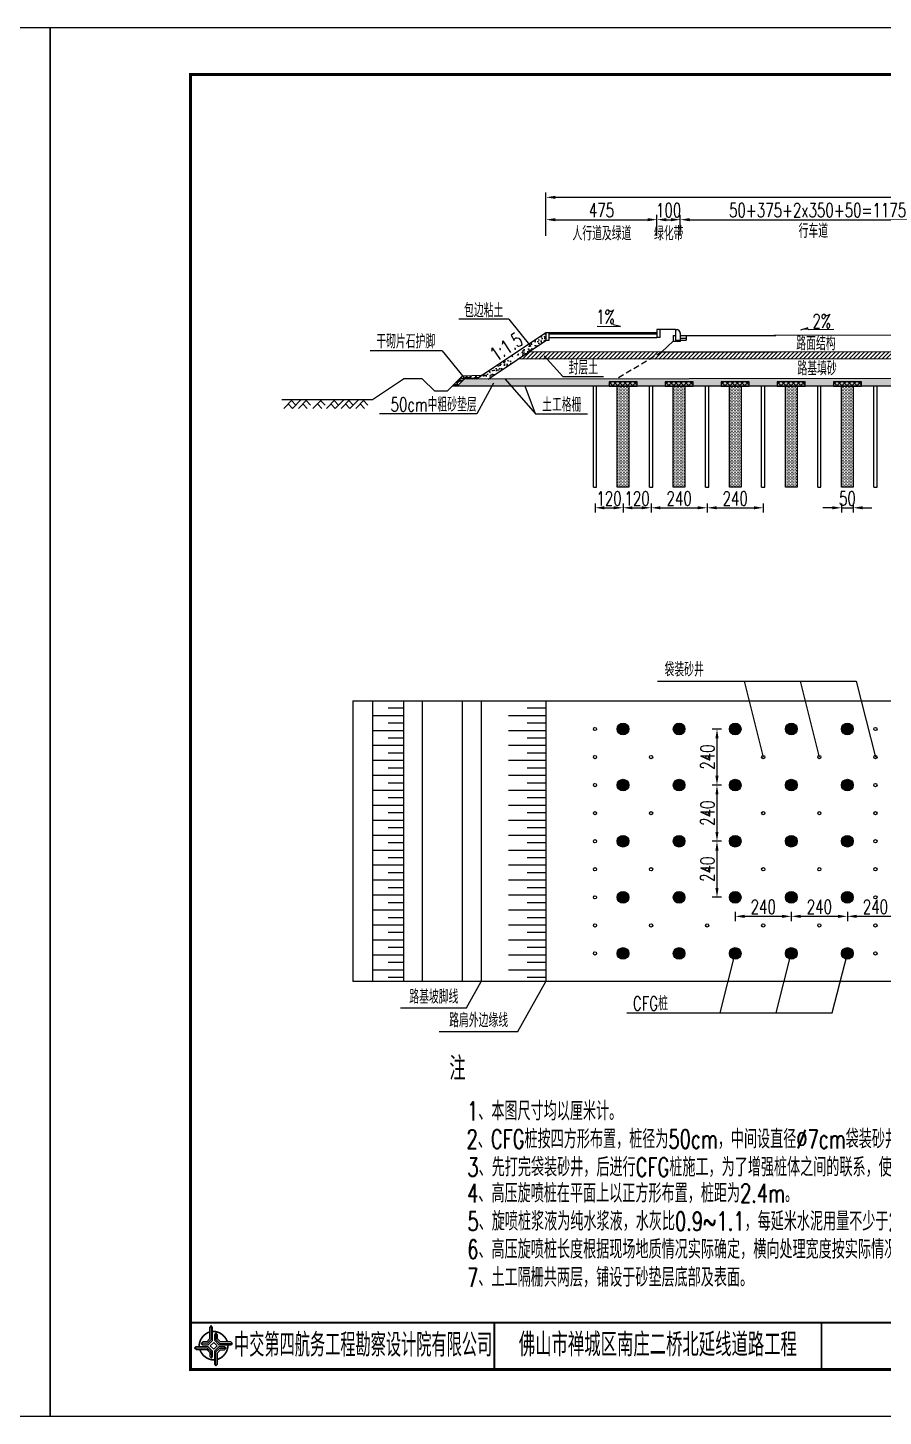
# Model space of a CAD drawing. Extents: x 216 to 3576, y 696 to 993.
# Drawn here: x 1471.2 to 1654.2, y 695.5 to 992.5 of the extents above; entities that cross this region are included whole.
import ezdxf
from ezdxf.enums import TextEntityAlignment as Align

# ---------------------------------------------------------------- set-up
doc = ezdxf.new("R2010")
doc.units = 0
doc.header["$LTSCALE"] = 5
doc.header["$PDMODE"] = 32
doc.header["$PDSIZE"] = 0.3
doc.linetypes.add('DASHED', pattern=[19.05, 12.7, -6.35])
doc.linetypes.add('RICAD_LTYPE1', pattern=[0])
doc.layers.get('0').update_dxf_attribs({"linetype": 'CONTINUOUS'})
doc.layers.get('DEFPOINTS').update_dxf_attribs({"linetype": 'RICAD_LTYPE1'})
for name, color, linetype in [('YOLLOW', 2, 'CONTINUOUS'), ('图框', 7, 'CONTINUOUS'), ('尺寸标注', 4, 'CONTINUOUS'), ('文字', 7, 'CONTINUOUS'), ('次轮廓', 7, 'CONTINUOUS'), ('示坡线', 100, 'CONTINUOUS'), ('结构', 7, 'CONTINUOUS'), ('绿化', 3, 'CONTINUOUS'), ('道路结构', 7, 'CONTINUOUS')]:
    doc.layers.add(name, color=color, linetype=linetype)
doc.layers.add('标注', color=4, linetype='CONTINUOUS', lineweight=15)
doc.styles.get("Standard").update_dxf_attribs({"font": 'simplex1.shx', "width": 0.7, "bigfont": 'hztxt.shx'})
doc.dimstyles.new('比例1：200', dxfattribs={"dimtxt": 3, "dimasz": 2, "dimexe": 1, "dimexo": 1, "dimgap": 0.5, "dimtad": 1, "dimlfac": 20, "dimzin": 13, "dimdsep": 46, "dimtxsty": 'Standard', "dimcen": -0.09, "dimclrd": 256, "dimclre": 256, "dimclrt": 7, "dimaunit": 1, "dimadec": 0, "dimazin": 0, "dimtfac": 0.0005, "dimtix": 1, "dimtmove": 2, "dimatfit": 3, "dimfxl": 0, "dimtolj": 1, "dimtzin": 13, "dimarcsym": 0})
pattern_1 = [(0, (399.52273, 291.2505), (0.15625, 0.3125), [0, -0.3125])]

# ---------------------------------------------------------------- blocks, each defined once
blk = doc.blocks.new('*D89')
at = {"layer": 'DEFPOINTS', "color": 0}
for p in [(1605.79, 951.48), (1582.04, 947.03), (1605.79, 947.03)]:
    blk.add_point(p, dxfattribs=at)
at = {"layer": '标注', "lineweight": -2}
for p, q in [((1582.04, 948.03), (1582.04, 952.48)), ((1584.04, 951.48), (1603.79, 951.48)), ((1605.79, 948.03), (1605.79, 952.48))]:
    blk.add_line(p, q, dxfattribs=at)
at = {"layer": '标注'}
for points in [[(1584.04, 951.81), (1584.04, 951.14), (1582.04, 951.48)], [(1603.79, 951.81), (1603.79, 951.14), (1605.79, 951.48)]]:
    blk.add_solid(points, dxfattribs=at)
at = {"layer": '标注', "color": 7, "insert": (1593.91, 953.48), "char_height": 3, "attachment_point": 5}
blk.add_mtext('\\A1;475', dxfattribs=at)
blk = doc.blocks.new('*D90')
at = {"layer": 'DEFPOINTS', "color": 0}
for p in [(1610.79, 951.48), (1605.79, 947.03), (1610.79, 947.03)]:
    blk.add_point(p, dxfattribs=at)
at = {"layer": '标注', "lineweight": -2}
for p, q in [((1605.79, 948.03), (1605.79, 952.48)), ((1607.79, 951.48), (1608.79, 951.48)), ((1610.79, 948.03), (1610.79, 952.48))]:
    blk.add_line(p, q, dxfattribs=at)
at = {"layer": '标注'}
for points in [[(1607.79, 951.81), (1607.79, 951.14), (1605.79, 951.48)], [(1608.79, 951.81), (1608.79, 951.14), (1610.79, 951.48)]]:
    blk.add_solid(points, dxfattribs=at)
at = {"layer": '标注', "color": 7, "insert": (1608.29, 953.48), "char_height": 3, "attachment_point": 5}
blk.add_mtext('\\A1;100', dxfattribs=at)
blk = doc.blocks.new('*D91')
at = {"layer": 'DEFPOINTS', "color": 0}
for p in [(1669.54, 951.48), (1610.79, 947.03), (1669.54, 947.03)]:
    blk.add_point(p, dxfattribs=at)
at = {"layer": '标注', "lineweight": -2}
for p, q in [((1610.79, 948.03), (1610.79, 952.48)), ((1612.79, 951.48), (1667.54, 951.48)), ((1669.54, 948.03), (1669.54, 952.48))]:
    blk.add_line(p, q, dxfattribs=at)
at = {"layer": '标注'}
for points in [[(1612.79, 951.81), (1612.79, 951.14), (1610.79, 951.48)], [(1667.54, 951.81), (1667.54, 951.14), (1669.54, 951.48)]]:
    blk.add_solid(points, dxfattribs=at)
at = {"layer": '标注', "color": 7, "insert": (1640.16, 953.48), "char_height": 3, "attachment_point": 5}
blk.add_mtext('\\A1;50+375+2x350+50=1175', dxfattribs=at)
blk = doc.blocks.new('*D94')
at = {"layer": 'DEFPOINTS', "color": 0}
for p in [(1807.04, 956.26), (1582.04, 947.03), (1807.04, 947.03)]:
    blk.add_point(p, dxfattribs=at)
at = {"layer": '标注', "lineweight": -2}
for p, q in [((1582.04, 950.26), (1582.04, 957.26)), ((1807.04, 950.26), (1807.04, 957.26)), ((1584.04, 956.26), (1805.04, 956.26))]:
    blk.add_line(p, q, dxfattribs=at)
at = {"layer": '标注'}
for points in [[(1584.04, 956.59), (1584.04, 955.92), (1582.04, 956.26)], [(1805.04, 956.59), (1805.04, 955.92), (1807.04, 956.26)]]:
    blk.add_solid(points, dxfattribs=at)
at = {"layer": '标注', "color": 7, "insert": (1694.54, 958.26), "char_height": 3, "attachment_point": 5}
blk.add_mtext('\\A1;道路总宽45m', dxfattribs=at)
blk = doc.blocks.new('*D97')
at = {"layer": 'DEFPOINTS', "color": 0}
for p in [(1604.54, 891.76), (1616.54, 891.76), (1616.54, 889.85)]:
    blk.add_point(p, dxfattribs=at)
at = {"layer": '尺寸标注', "lineweight": -2}
for p, q in [((1604.54, 890.76), (1604.54, 888.85)), ((1606.54, 889.85), (1614.54, 889.85)), ((1616.54, 890.76), (1616.54, 888.85))]:
    blk.add_line(p, q, dxfattribs=at)
at = {"layer": '尺寸标注'}
for points in [[(1606.54, 890.18), (1606.54, 889.52), (1604.54, 889.85)], [(1614.54, 890.18), (1614.54, 889.52), (1616.54, 889.85)]]:
    blk.add_solid(points, dxfattribs=at)
at = {"layer": '尺寸标注', "color": 7, "insert": (1610.54, 891.85), "char_height": 3, "attachment_point": 5}
blk.add_mtext('\\A1;240', dxfattribs=at)
blk = doc.blocks.new('*D98')
at = {"layer": 'DEFPOINTS', "color": 0}
for p in [(1592.54, 891.76), (1598.54, 891.76), (1598.54, 889.85)]:
    blk.add_point(p, dxfattribs=at)
at = {"layer": '尺寸标注', "lineweight": -2}
for p, q in [((1592.54, 890.76), (1592.54, 888.85)), ((1594.54, 889.85), (1596.54, 889.85)), ((1598.54, 890.76), (1598.54, 888.85))]:
    blk.add_line(p, q, dxfattribs=at)
at = {"layer": '尺寸标注'}
for points in [[(1594.54, 890.18), (1594.54, 889.52), (1592.54, 889.85)], [(1596.54, 890.18), (1596.54, 889.52), (1598.54, 889.85)]]:
    blk.add_solid(points, dxfattribs=at)
at = {"layer": '尺寸标注', "color": 7, "insert": (1595.54, 891.85), "char_height": 3, "attachment_point": 5}
blk.add_mtext('\\A1;120', dxfattribs=at)
blk = doc.blocks.new('*D100')
at = {"layer": 'DEFPOINTS', "color": 0}
for p in [(1622.54, 804.45), (1634.54, 804.45), (1634.54, 802.46)]:
    blk.add_point(p, dxfattribs=at)
at = {"layer": '尺寸标注', "lineweight": -2}
for p, q in [((1622.54, 803.45), (1622.54, 801.46)), ((1624.54, 802.46), (1632.54, 802.46)), ((1634.54, 803.45), (1634.54, 801.46))]:
    blk.add_line(p, q, dxfattribs=at)
at = {"layer": '尺寸标注'}
for points in [[(1624.54, 802.79), (1624.54, 802.12), (1622.54, 802.46)], [(1632.54, 802.79), (1632.54, 802.12), (1634.54, 802.46)]]:
    blk.add_solid(points, dxfattribs=at)
at = {"layer": '尺寸标注', "color": 7, "insert": (1628.54, 804.46), "char_height": 3, "attachment_point": 5}
blk.add_mtext('\\A1;240', dxfattribs=at)
blk = doc.blocks.new('*D101')
at = {"layer": 'DEFPOINTS', "color": 0}
for p in [(1634.54, 804.45), (1646.54, 804.45), (1646.54, 802.46)]:
    blk.add_point(p, dxfattribs=at)
at = {"layer": '尺寸标注', "lineweight": -2}
for p, q in [((1634.54, 803.45), (1634.54, 801.46)), ((1636.54, 802.46), (1644.54, 802.46)), ((1646.54, 803.45), (1646.54, 801.46))]:
    blk.add_line(p, q, dxfattribs=at)
at = {"layer": '尺寸标注'}
for points in [[(1636.54, 802.79), (1636.54, 802.12), (1634.54, 802.46)], [(1644.54, 802.79), (1644.54, 802.12), (1646.54, 802.46)]]:
    blk.add_solid(points, dxfattribs=at)
at = {"layer": '尺寸标注', "color": 7, "insert": (1640.54, 804.46), "char_height": 3, "attachment_point": 5}
blk.add_mtext('\\A1;240', dxfattribs=at)
blk = doc.blocks.new('*D102')
at = {"layer": 'DEFPOINTS', "color": 0}
for p in [(1646.54, 804.45), (1658.54, 804.45), (1658.54, 802.46)]:
    blk.add_point(p, dxfattribs=at)
at = {"layer": '尺寸标注', "lineweight": -2}
for p, q in [((1646.54, 803.45), (1646.54, 801.46)), ((1648.54, 802.46), (1656.54, 802.46)), ((1658.54, 803.45), (1658.54, 801.46))]:
    blk.add_line(p, q, dxfattribs=at)
at = {"layer": '尺寸标注'}
for points in [[(1648.54, 802.79), (1648.54, 802.12), (1646.54, 802.46)], [(1656.54, 802.79), (1656.54, 802.12), (1658.54, 802.46)]]:
    blk.add_solid(points, dxfattribs=at)
at = {"layer": '尺寸标注', "color": 7, "insert": (1652.54, 804.46), "char_height": 3, "attachment_point": 5}
blk.add_mtext('\\A1;240', dxfattribs=at)
blk = doc.blocks.new('*D103')
at = {"layer": 'DEFPOINTS', "color": 0}
for p in [(1620.59, 842.53), (1618.64, 830.53), (1620.59, 830.53)]:
    blk.add_point(p, dxfattribs=at)
at = {"layer": '尺寸标注', "lineweight": -2}
for p, q in [((1619.59, 842.53), (1617.64, 842.53)), ((1618.64, 840.53), (1618.64, 832.53)), ((1619.59, 830.53), (1617.64, 830.53))]:
    blk.add_line(p, q, dxfattribs=at)
at = {"layer": '尺寸标注'}
for points in [[(1618.3, 840.53), (1618.97, 840.53), (1618.64, 842.53)], [(1618.3, 832.53), (1618.97, 832.53), (1618.64, 830.53)]]:
    blk.add_solid(points, dxfattribs=at)
at = {"layer": '尺寸标注', "color": 7, "insert": (1616.64, 836.53), "char_height": 3, "attachment_point": 5, "rotation": 90}
blk.add_mtext('\\A1;240', dxfattribs=at)
blk = doc.blocks.new('*D104')
at = {"layer": 'DEFPOINTS', "color": 0}
for p in [(1620.59, 830.53), (1618.64, 818.53), (1620.59, 818.53)]:
    blk.add_point(p, dxfattribs=at)
at = {"layer": '尺寸标注', "lineweight": -2}
for p, q in [((1619.59, 830.53), (1617.64, 830.53)), ((1618.64, 828.53), (1618.64, 820.53)), ((1619.59, 818.53), (1617.64, 818.53))]:
    blk.add_line(p, q, dxfattribs=at)
at = {"layer": '尺寸标注'}
for points in [[(1618.3, 828.53), (1618.97, 828.53), (1618.64, 830.53)], [(1618.3, 820.53), (1618.97, 820.53), (1618.64, 818.53)]]:
    blk.add_solid(points, dxfattribs=at)
at = {"layer": '尺寸标注', "color": 7, "insert": (1616.64, 824.53), "char_height": 3, "attachment_point": 5, "rotation": 90}
blk.add_mtext('\\A1;240', dxfattribs=at)
blk = doc.blocks.new('*D105')
at = {"layer": 'DEFPOINTS', "color": 0}
for p in [(1620.59, 818.53), (1618.64, 806.53), (1620.59, 806.53)]:
    blk.add_point(p, dxfattribs=at)
at = {"layer": '尺寸标注', "lineweight": -2}
for p, q in [((1619.59, 818.53), (1617.64, 818.53)), ((1618.64, 816.53), (1618.64, 808.53)), ((1619.59, 806.53), (1617.64, 806.53))]:
    blk.add_line(p, q, dxfattribs=at)
at = {"layer": '尺寸标注'}
for points in [[(1618.3, 816.53), (1618.97, 816.53), (1618.64, 818.53)], [(1618.3, 808.53), (1618.97, 808.53), (1618.64, 806.53)]]:
    blk.add_solid(points, dxfattribs=at)
at = {"layer": '尺寸标注', "color": 7, "insert": (1616.64, 812.53), "char_height": 3, "attachment_point": 5, "rotation": 90}
blk.add_mtext('\\A1;240', dxfattribs=at)
blk = doc.blocks.new('tb')
at = {"lineweight": -3}
h = blk.add_hatch(color=256, dxfattribs=at)
h.paths.add_polyline_path([(-1.23, -0.13), (-3.78, -0.14), (-4.14, -0.41), (-1.4, -0.44), (-0.56, -1.24), (-0.54, -2.62), (-0.27, -2.2), (-0.26, -1.06)])
h.paths.add_polyline_path([(0.13, -1.08), (0.14, -3.86), (0.41, -4.26), (0.44, -1.24), (1.25, -0.43), (2.66, -0.43), (2.26, -0.16), (1.07, -0.15)])
h.paths.add_polyline_path([(1.08, 0.3), (3.62, 0.3), (4.02, 0.56), (1.25, 0.57), (0.43, 1.39), (0.43, 2.8), (0.16, 2.41), (0.15, 1.24)])
h.paths.add_polyline_path([(-0.28, 1.21), (-0.28, 3.99), (-0.56, 4.39), (-0.57, 1.41), (-1.38, 0.6), (-2.74, 0.56), (-2.33, 0.3), (-1.2, 0.29)])
for p, q in [((-0.56, 4.39), (-0.57, 1.41)), ((-1.38, 0.6), (-2.74, 0.56)), ((-0.57, 1.41), (-1.38, 0.6)), ((0.43, 2.8), (0.43, 1.39)), ((0.43, 1.39), (1.25, 0.57)), ((1.25, 0.57), (4.02, 0.56)), ((-4.14, -0.41), (-1.4, -0.44)), ((-1.4, -0.44), (-0.56, -1.24)), ((-0.56, -1.24), (-0.54, -2.62)), ((0.41, -4.26), (0.44, -1.24)), ((0.44, -1.24), (1.25, -0.43)), ((1.25, -0.43), (2.66, -0.43))]:
    blk.add_line(p, q, dxfattribs=at)
at = {"lineweight": -3, "const_width": 0.35, "flags": 128}
for points in [[(-0.9, 3.02, 0.324167), (-3.16, -0.14)], [(2.88, 0.92, 0.324403), (-0.24, 3.15)], [(0.75, -2.86, 0.325418), (3.02, 0.26)], [(-2.98, -0.76, 0.322976), (0.14, -2.98)]]:
    blk.add_lwpolyline(points, format="xyb", dxfattribs=at)
at = {"lineweight": -3, "flags": 128}
for points in [[(-0.9, 3.99), (-0.9, 1.58), (-1.53, 0.91), (-2.34, 0.91), (-2.74, 0.56), (-2.33, 0.3), (-1.2, 0.29), (-0.28, 1.21), (-0.28, 3.99), (-0.56, 4.39)], [(-0.04, 0.77), (0.68, 0.04), (-0.04, -0.69), (-0.77, 0.05)], [(3.62, 0.92), (1.43, 0.92), (0.77, 1.54), (0.77, 2.38), (0.43, 2.8), (0.16, 2.41), (0.15, 1.24), (1.08, 0.3), (3.62, 0.3), (4.02, 0.56)], [(-3.73, -0.76), (-1.54, -0.76), (-0.89, -1.39), (-0.89, -2.21), (-0.54, -2.62), (-0.27, -2.2), (-0.26, -1.06), (-1.23, -0.13), (-3.78, -0.14), (-4.14, -0.41)], [(0.75, -3.85), (0.75, -1.43), (1.4, -0.78), (2.26, -0.78), (2.66, -0.43), (2.26, -0.16), (1.07, -0.15), (0.13, -1.08), (0.14, -3.86), (0.41, -4.26)]]:
    blk.add_lwpolyline(points, close=True, dxfattribs=at)
blk = doc.blocks.new('*D111')
at = {"layer": 'DEFPOINTS', "color": 0}
for p in [(1598.54, 891.76), (1604.54, 891.76), (1604.54, 889.85)]:
    blk.add_point(p, dxfattribs=at)
at = {"layer": '尺寸标注', "lineweight": -2}
for p, q in [((1598.54, 890.76), (1598.54, 888.85)), ((1600.54, 889.85), (1602.54, 889.85)), ((1604.54, 890.76), (1604.54, 888.85))]:
    blk.add_line(p, q, dxfattribs=at)
at = {"layer": '尺寸标注'}
for points in [[(1600.54, 890.18), (1600.54, 889.52), (1598.54, 889.85)], [(1602.54, 890.18), (1602.54, 889.52), (1604.54, 889.85)]]:
    blk.add_solid(points, dxfattribs=at)
at = {"layer": '尺寸标注', "color": 7, "insert": (1601.54, 891.85), "char_height": 3, "attachment_point": 5}
blk.add_mtext('\\A1;120', dxfattribs=at)
blk = doc.blocks.new('*D112')
at = {"layer": 'DEFPOINTS', "color": 0}
for p in [(1616.54, 891.76), (1628.54, 891.76), (1628.54, 889.85)]:
    blk.add_point(p, dxfattribs=at)
at = {"layer": '尺寸标注', "lineweight": -2}
for p, q in [((1616.54, 890.76), (1616.54, 888.85)), ((1618.54, 889.85), (1626.54, 889.85)), ((1628.54, 890.76), (1628.54, 888.85))]:
    blk.add_line(p, q, dxfattribs=at)
at = {"layer": '尺寸标注'}
for points in [[(1618.54, 890.18), (1618.54, 889.52), (1616.54, 889.85)], [(1626.54, 890.18), (1626.54, 889.52), (1628.54, 889.85)]]:
    blk.add_solid(points, dxfattribs=at)
at = {"layer": '尺寸标注', "color": 7, "insert": (1622.54, 891.85), "char_height": 3, "attachment_point": 5}
blk.add_mtext('\\A1;240', dxfattribs=at)
blk = doc.blocks.new('*D115')
at = {"layer": 'DEFPOINTS', "color": 0}
for p in [(1645.29, 891.76), (1647.79, 891.76), (1647.79, 889.85)]:
    blk.add_point(p, dxfattribs=at)
at = {"layer": '尺寸标注', "lineweight": -2}
for p, q in [((1643.29, 889.85), (1641.29, 889.85)), ((1645.29, 890.76), (1645.29, 888.85)), ((1645.29, 889.85), (1647.79, 889.85)), ((1647.79, 890.76), (1647.79, 888.85)), ((1649.79, 889.85), (1651.79, 889.85))]:
    blk.add_line(p, q, dxfattribs=at)
at = {"layer": '尺寸标注'}
for points in [[(1643.29, 890.18), (1643.29, 889.52), (1645.29, 889.85)], [(1649.79, 890.18), (1649.79, 889.52), (1647.79, 889.85)]]:
    blk.add_solid(points, dxfattribs=at)
at = {"layer": '尺寸标注', "color": 7, "insert": (1646.54, 891.85), "char_height": 3, "attachment_point": 5}
blk.add_mtext('\\A1;50', dxfattribs=at)
blk = doc.blocks.new('123')
at = {"color": 7}
blk.add_lwpolyline([(635.99, 695.53), (635.99, 992.53), (215.99, 992.53), (215.99, 695.53)], close=True, dxfattribs=at)

msp = doc.modelspace()

# ---------------------------------------------------------------- hatches: boundary and pattern name
at = {"layer": 'YOLLOW'}
h = msp.add_hatch(dxfattribs=at)
h.set_pattern_fill('AR-CONC', color=256, scale=0.25, style=0)
h.set_pattern_definition([(50, (845.0176, 291.2505), (1.7931505, -0.1568803), [0.1875, -2.0625]), (355, (845.0176, 291.2505), (-0.3468783, 1.8804803), [0.15, -1.65]), (100.4514, (845.167, 291.2374), (1.4462735, 1.723599), [0.1593505, -1.7528553]), (46.1842, (845.0176, 291.7505), (2.6681026, -0.4137975), [0.28125, -3.09375]), (96.6356, (845.24, 291.716), (2.336657, 2.435295), [0.239026, -2.6292825]), (351.1842, (845.0176, 291.7505), (2.336655, 2.4352965), [0.225, -2.475]), (21, (845.2676, 291.6255), (1.4922676, -1.0065472), [0.1875, -2.0625]), (326, (845.2676, 291.6255), (0.6082883, 1.812875), [0.15, -1.65]), (71.4514, (845.392, 291.5416), (2.1005566, 0.8063262), [0.1593505, -1.7528553]), (37.5, (845.01765, 291.2505), (0.03039964, 0.83223463), [0, -1.63, 0, -1.675, 0, -1.65625]), (7.5, (845.01765, 291.2505), (0.65767384, 0.9860293), [0, -0.955, 0, -1.5925, 0, -0.63125]), (327.5, (844.46015, 291.2505), (1.3345561, -0.0563872), [0, -0.625, 0, -1.95, 0, -2.5875]), (317.5, (844.2101, 291.2505), (1.4579654, 0.2502625), [0, -0.8125, 0, -1.295, 0, -1.8375])])
h.paths.add_polyline_path([(1582.03698, 927.34707), (1567.09685, 917.38699), (1569.70422, 917.38928), (1582.03698, 925.61112)])
h = msp.add_hatch(dxfattribs=at)
h.set_pattern_fill('ANSI31', color=256, scale=5, style=0)
h.set_pattern_definition([(45, (0, 588.2505), (-0.44194174, 0.44194174), [])])
h.paths.add_polyline_path([(1578.30206, 923.12118), (1576.04808, 921.61853), (1676.03911, 921.73616), (1673.45632, 923.23312)])
h = msp.add_hatch(dxfattribs=at)
h.set_pattern_fill('GRAVEL', color=256, scale=2, style=0)
h.set_pattern_definition([(228.0128, (846.45765, 293.2505), (-15.999996464, -18.000002683), [0.269072, -26.638176]), (184.9697, (846.27765, 293.05049), (24.000002103, 1.999982614), [0.461736, -45.71185]), (132.5104, (845.81765, 293.01049), (19.999981437, -22.000017348), [0.325576, -32.232064]), (267.2737, (845.03765, 292.51049), (1.999992035, 40.00000059), [0.420476, -41.627116]), (292.8337, (845.01765, 292.09049), (-10.000019811, 23.999992824), [0.41231, -40.818746]), (357.2737, (845.17765, 291.71049), (-40.00000059, 1.999992035), [0.420476, -41.627116]), (37.6942, (845.59765, 291.69049), (-26.000014691, -19.9999808103), [0.556058, -55.049698]), (72.2553, (846.03765, 292.03049), (14.0000215254, 43.9999924625), [0.524976, -51.972642]), (121.4296, (846.19765, 292.53049), (-16.000016468, 25.999990073), [0.4219, -41.768146]), (175.2364, (845.97765, 292.8905), (22.000001893, -1.999983065), [0.481664, -23.601526]), (222.3974, (845.49765, 292.93049), (-24.000014702, -21.999984164), [0.622896, -61.66675]), (138.8141, (847.01765, 292.4905), (-14.000005894, 11.999994627), [0.212602, -21.047688]), (171.4692, (846.85765, 292.63049), (25.99999657, -4.00001582), [0.404474, -40.043022]), (225, (846.4576, 292.6905), (-2e-16, -2.0000006), [0.282842, -2.545584]), (203.1986, (846.31765, 292.9305), (9.99999946, 4.00000265), [0.152316, -15.07923]), (291.8014, (846.17765, 292.8705), (-1.99999982, 6.00000055), [0.215406, -10.554924]), (30.9638, (846.25765, 292.6705), (5.99999604, 4.00000497), [0.349858, -11.312046]), (161.5651, (846.55765, 292.8505), (4.00000087, -1.9999968), [0.252982, -6.071574]), (16.3895, (845.01765, 292.87049), (20.000004397, 5.99998542), [0.3544, -35.08569]), (70.3462, (845.35765, 292.97049), (-7.999990495, -22.000004271), [0.297322, -29.434816]), (293.1986, (846.55765, 293.2505), (-4.00000265, 9.99999946), [0.30463, -14.926916]), (343.6105, (846.67765, 292.97049), (-20.000004397, 5.99998542), [0.3544, -35.08569]), (339.444, (845.01765, 291.6305), (-10.00000369, 3.99999199), [0.34176, -16.746248]), (294.7751, (845.33765, 291.51049), (-9.999984378, 22.000006844), [0.286356, -28.349286]), (66.8014, (846.57765, 291.2505), (4.00000265, 9.99999946), [0.30463, -14.926916]), (17.354, (846.69765, 291.53049), (-26.000004038, -7.999989005), [0.335262, -33.190848]), (69.444, (845.59765, 291.2505), (-3.99999199, -10.00000369), [0.17088, -16.917128]), (101.3099, (846.45765, 291.2505), (-1.99999526, 8.0000015), [0.10198, -10.096058]), (165.9638, (846.43765, 291.3505), (6.0000011, -1.99999611), [0.41231, -7.8339]), (186.009, (846.03765, 291.45049), (19.999999502, 1.999998635), [0.3821, -37.827846]), (303.6901, (846.25765, 292.4905), (-2.00000267, 3.9999991), [0.288444, -6.922658]), (353.1572, (846.41765, 292.25049), (33.999998731, -4.000015996), [0.503588, -49.855126]), (60.9454, (846.91765, 292.1905), (-8.000000054, -14.00000077), [0.205912, -20.385348]), (90, (847.0176, 292.3705), (-2, 2), [0.12, -1.88]), (120.2564, (845.99765, 291.5105), (7.999989774, -14.000004912), [0.277848, -27.50704]), (48.0128, (845.85765, 291.7505), (15.999996464, 18.000002683), [0.538144, -26.369104]), (0, (846.2176, 292.1505), (2, 2), [0.52, -1.48]), (325.3048, (846.73765, 292.15049), (-19.999988518, 14.00001722), [0.316228, -31.306548]), (254.0546, (846.99765, 291.9705), (-1.99999978, -8.00000025), [0.291204, -14.269016]), (207.646, (846.91765, 291.69049), (-37.999991614, -20.000015426), [0.47413, -46.938948]), (175.4261, (846.49765, 291.47049), (-26.0000011166, 1.999989602), [0.501598, -49.658148])])
h.paths.add_polyline_path([(1561.99412, 915.86518), (1563.01901, 915.86518), (1564.53857, 917.38473), (1567.09685, 917.38699), (1568.19781, 918.12096), (1564.14836, 918.01939)])
h = msp.add_hatch(dxfattribs=at)
h.set_pattern_fill('AR-SAND', color=256, style=0)
h.set_pattern_definition([(37.5, (0, 588.2505), (-0.0629934, 1.9268238), [0, -1.52, 0, -1.7, 0, -1.625]), (7.5, (0, 588.2505), (1.7697767, 2.822146), [0, -0.82, 0, -1.37, 0, -0.525]), (327.5, (-1.23, 588.2505), (3.1141419, 0.005659), [0, -0.5, 0, -1.8, 0, -2.35]), (317.5, (-1.23, 588.2505), (3.0061266, 0.8776756), [0, -0.25, 0, -1.18, 0, -1.35])])
h.paths.add_polyline_path([(1564.53857, 917.38473), (1563.01901, 915.86518), (1694.53698, 915.86518), (1694.5386, 917.51257)])
at = {"layer": '尺寸标注'}
h = msp.add_hatch(dxfattribs=at)
h.set_pattern_fill('ANSI37', color=8, scale=6, style=0)
h.set_pattern_definition([(45, (375.5227, 291.2505), (-0.5303301, 0.5303301), []), (135, (375.5227, 291.2505), (-0.5303301, -0.5303301), [])])
h.paths.add_polyline_path([(1595.53698, 915.86518), (1601.53698, 915.86518), (1601.53557, 916.80118), (1595.53698, 916.80118)])
h = msp.add_hatch(dxfattribs=at)
h.set_pattern_fill('ANSI37', color=8, scale=6, style=0)
h.set_pattern_definition([(45, (387.5227, 291.2505), (-0.5303301, 0.5303301), []), (135, (387.5227, 291.2505), (-0.5303301, -0.5303301), [])])
h.paths.add_polyline_path([(1607.53698, 915.86518), (1613.53698, 915.86518), (1613.53557, 916.80118), (1607.53698, 916.80118)])
h = msp.add_hatch(dxfattribs=at)
h.set_pattern_fill('ANSI37', color=8, scale=6, style=0)
h.set_pattern_definition([(45, (399.5227, 291.2505), (-0.5303301, 0.5303301), []), (135, (399.5227, 291.2505), (-0.5303301, -0.5303301), [])])
h.paths.add_polyline_path([(1619.53698, 915.86518), (1625.53698, 915.86518), (1625.53615, 916.80118), (1619.53698, 916.80118)])
h = msp.add_hatch(dxfattribs=at)
h.set_pattern_fill('ANSI37', color=8, scale=6, style=0)
h.set_pattern_definition([(45, (411.5227, 291.2505), (-0.5303301, 0.5303301), []), (135, (411.5227, 291.2505), (-0.5303301, -0.5303301), [])])
h.paths.add_polyline_path([(1631.53698, 915.86518), (1637.53698, 915.86518), (1637.53557, 916.80118), (1631.53698, 916.80118)])
h = msp.add_hatch(dxfattribs=at)
h.set_pattern_fill('ANSI37', color=8, scale=6, style=0)
h.set_pattern_definition([(45, (423.5227, 291.2505), (-0.5303301, 0.5303301), []), (135, (423.5227, 291.2505), (-0.5303301, -0.5303301), [])])
h.paths.add_polyline_path([(1643.53698, 915.86518), (1649.53698, 915.86518), (1649.53615, 916.80118), (1643.53698, 916.80118)])
h = msp.add_hatch(color=1, dxfattribs=at)
edge = h.paths.add_edge_path()
edge.add_arc((1598.53698, 842.52578), 1.25, 0, 360)
h = msp.add_hatch(color=1, dxfattribs=at)
edge = h.paths.add_edge_path()
edge.add_arc((1610.53698, 842.52578), 1.25, 0, 360)
h = msp.add_hatch(color=1, dxfattribs=at)
edge = h.paths.add_edge_path()
edge.add_arc((1622.53698, 842.52578), 1.25, 0, 360)
h = msp.add_hatch(color=1, dxfattribs=at)
edge = h.paths.add_edge_path()
edge.add_arc((1634.53698, 842.52578), 1.25, 0, 360)
h = msp.add_hatch(color=1, dxfattribs=at)
edge = h.paths.add_edge_path()
edge.add_arc((1646.53698, 842.52578), 1.25, 0, 360)
h = msp.add_hatch(color=1, dxfattribs=at)
edge = h.paths.add_edge_path()
edge.add_arc((1598.53698, 830.52578), 1.25, 0, 360)
h = msp.add_hatch(color=1, dxfattribs=at)
edge = h.paths.add_edge_path()
edge.add_arc((1610.53698, 830.52578), 1.25, 0, 360)
h = msp.add_hatch(color=1, dxfattribs=at)
edge = h.paths.add_edge_path()
edge.add_arc((1622.53698, 830.52578), 1.25, 0, 360)
h = msp.add_hatch(color=1, dxfattribs=at)
edge = h.paths.add_edge_path()
edge.add_arc((1634.53698, 830.52578), 1.25, 0, 360)
h = msp.add_hatch(color=1, dxfattribs=at)
edge = h.paths.add_edge_path()
edge.add_arc((1646.53698, 830.52578), 1.25, 0, 360)
h = msp.add_hatch(color=1, dxfattribs=at)
edge = h.paths.add_edge_path()
edge.add_arc((1598.53698, 818.52578), 1.25, 0, 360)
h = msp.add_hatch(color=1, dxfattribs=at)
edge = h.paths.add_edge_path()
edge.add_arc((1610.53698, 818.52578), 1.25, 0, 360)
h = msp.add_hatch(color=1, dxfattribs=at)
edge = h.paths.add_edge_path()
edge.add_arc((1622.53698, 818.52578), 1.25, 0, 360)
h = msp.add_hatch(color=1, dxfattribs=at)
edge = h.paths.add_edge_path()
edge.add_arc((1634.53698, 818.52578), 1.25, 0, 360)
h = msp.add_hatch(color=1, dxfattribs=at)
edge = h.paths.add_edge_path()
edge.add_arc((1646.53698, 818.52578), 1.25, 0, 360)
h = msp.add_hatch(color=1, dxfattribs=at)
edge = h.paths.add_edge_path()
edge.add_arc((1598.53698, 806.52578), 1.25, 0, 360)
h = msp.add_hatch(color=1, dxfattribs=at)
edge = h.paths.add_edge_path()
edge.add_arc((1610.53698, 806.52578), 1.25, 0, 360)
h = msp.add_hatch(color=1, dxfattribs=at)
edge = h.paths.add_edge_path()
edge.add_arc((1622.53698, 806.52578), 1.25, 0, 360)
h = msp.add_hatch(color=1, dxfattribs=at)
edge = h.paths.add_edge_path()
edge.add_arc((1634.53698, 806.52578), 1.25, 0, 360)
h = msp.add_hatch(color=1, dxfattribs=at)
edge = h.paths.add_edge_path()
edge.add_arc((1646.53698, 806.52578), 1.25, 0, 360)
h = msp.add_hatch(color=1, dxfattribs=at)
edge = h.paths.add_edge_path()
edge.add_arc((1598.53698, 794.52578), 1.25, 0, 360)
h = msp.add_hatch(color=1, dxfattribs=at)
edge = h.paths.add_edge_path()
edge.add_arc((1610.53698, 794.52578), 1.25, 0, 360)
h = msp.add_hatch(color=1, dxfattribs=at)
edge = h.paths.add_edge_path()
edge.add_arc((1622.53698, 794.52578), 1.25, 0, 360)
h = msp.add_hatch(color=1, dxfattribs=at)
edge = h.paths.add_edge_path()
edge.add_arc((1634.53698, 794.52578), 1.25, 0, 360)
h = msp.add_hatch(color=1, dxfattribs=at)
edge = h.paths.add_edge_path()
edge.add_arc((1646.53698, 794.52578), 1.25, 0, 360)
at = {"layer": '次轮廓'}
h = msp.add_hatch(dxfattribs=at)
h.set_pattern_fill('DOTS', color=256, scale=5, style=0)
h.set_pattern_definition(pattern_1)
h.paths.add_polyline_path([(1599.78698, 915.86518), (1599.78698, 894.26518), (1597.28698, 894.26518), (1597.28698, 915.86518)])
h = msp.add_hatch(dxfattribs=at)
h.set_pattern_fill('DOTS', color=256, scale=5, style=0)
h.set_pattern_definition(pattern_1)
h.paths.add_polyline_path([(1611.78698, 915.86518), (1611.78698, 894.26518), (1609.28698, 894.26518), (1609.28698, 915.86518)])
h = msp.add_hatch(dxfattribs=at)
h.set_pattern_fill('DOTS', color=256, scale=5, style=0)
h.set_pattern_definition(pattern_1)
h.paths.add_polyline_path([(1623.78698, 915.86518), (1623.78698, 894.26518), (1621.28698, 894.26518), (1621.28698, 915.86518)])
h = msp.add_hatch(dxfattribs=at)
h.set_pattern_fill('DOTS', color=256, scale=5, style=0)
h.set_pattern_definition(pattern_1)
h.paths.add_polyline_path([(1635.78698, 915.86518), (1635.78698, 894.26518), (1633.28698, 894.26518), (1633.28698, 915.86518)])
h = msp.add_hatch(dxfattribs=at)
h.set_pattern_fill('DOTS', color=256, scale=5, style=0)
h.set_pattern_definition(pattern_1)
h.paths.add_polyline_path([(1647.78698, 915.86518), (1647.78698, 894.26518), (1645.28698, 894.26518), (1645.28698, 915.86518)])

# ---------------------------------------------------------------- linework, layer by layer
for p, q in [((1567.1824, 917.44402), (1582.03698, 927.34707)), ((1582.03698, 927.34707), (1605.78698, 927.34707)), ((1582.63698, 927.04707), (1605.78698, 927.04707)), ((1609.24517, 926.73302), (1609.7642, 926.73302)), ((1609.24517, 926.73302), (1609.7642, 926.73302)), ((1609.24517, 926.73302), (1609.24517, 925.48302)), ((1609.7642, 927.98302), (1609.7642, 925.73302)), ((1609.7642, 927.98302), (1610.2157, 927.98302)), ((1610.43312, 927.85643), (1610.75439, 927.29042)), ((1610.78698, 927.16701), (1610.78698, 925.48302)), ((1610.78698, 926.73302), (1629.53698, 926.73302)), ((1610.78698, 926.73302), (1610.78698, 925.48302)), ((1610.78698, 926.73302), (1610.78698, 925.43302)), ((1612.03698, 926.73302), (1612.03698, 926.13302)), ((1629.53698, 926.73302), (1631.19774, 926.73302)), ((1669.53698, 926.78252), (1630.8682, 926.73302)), ((1569.70422, 917.38928), (1582.03698, 925.61112)), ((1582.63698, 926.24707), (1605.78698, 926.24707)), ((1606.8238, 923.18302), (1609.24517, 925.48302)), ((1609.24517, 925.48302), (1610.78698, 925.48302)), ((1609.7642, 925.73302), (1610.78698, 925.73302)), ((1610.78698, 926.13302), (1612.03698, 926.13302)), ((1610.78698, 925.73302), (1612.03698, 925.73302)), ((1610.79087, 925.70326), (1610.79087, 925.70326)), ((1612.03698, 926.53302), (1612.03698, 926.33302)), ((1612.03698, 926.33302), (1612.03698, 925.73302)), ((1676.03911, 921.73616), (1576.04808, 921.61853)), ((1673.45632, 923.23312), (1578.30206, 923.12118)), ((1606.8238, 923.18302), (1631.19774, 923.18302)), ((1544.91588, 912.99762), (1551.58548, 917.44402)), ((1555.58548, 917.44402), (1551.58548, 917.44402)), ((1558.24798, 914.78152), (1555.58548, 917.44402)), ((1560.91048, 914.78152), (1558.24798, 914.78152)), ((1525.51125, 912.99762), (1544.91588, 912.99762)), ((1540.74575, 848.52578), (1540.74575, 788.52578)), ((1544.91588, 848.52578), (1544.91588, 788.52578)), ((1551.58548, 848.52578), (1551.58548, 788.52578)), ((1555.58548, 848.52578), (1555.58548, 788.52578)), ((1564.14836, 848.52578), (1564.14836, 788.52578)), ((1568.19781, 848.52578), (1568.19781, 788.52578))]:
    msp.add_line(p, q)
at = {"linetype": 'Continuous'}
for p, q in [((1610.78698, 926.13302), (1610.78698, 926.13302)), ((1610.78698, 925.63302), (1610.78698, 925.63302))]:
    msp.add_line(p, q, dxfattribs=at)
at = {"color": 2}
for p, q in [((1570.78871, 916.52158), (1567.28932, 909.95914)), ((1573.21378, 917.40584), (1579.81458, 909.95914)), ((1579.81458, 909.95914), (1577.6027, 915.86518)), ((1567.28932, 909.95914), (1546.42818, 909.95914)), ((1579.81458, 909.95914), (1590.92255, 909.95914)), ((1605.90755, 852.76316), (1648.43216, 852.76316)), ((1624.43216, 852.76316), (1628.53698, 836.52578)), ((1636.43216, 852.76316), (1640.53698, 836.52578)), ((1648.43216, 852.76316), (1652.53698, 836.52578)), ((1619.3178, 781.79173), (1622.53698, 794.52578)), ((1631.3178, 781.79173), (1634.53698, 794.52578)), ((1643.3178, 781.79173), (1646.53698, 794.52578)), ((1565.02616, 782.88957), (1568.19781, 788.52578)), ((1576.02905, 777.84935), (1582.03698, 788.52578)), ((1550.9049, 782.88957), (1565.02616, 782.88957)), ((1599.35819, 781.79173), (1643.3178, 781.79173)), ((1559.2192, 777.84935), (1576.02905, 777.84935))]:
    msp.add_line(p, q, dxfattribs=at)
at = {"color": 7}
msp.add_lwpolyline([(1593.00391, 928.70759), (1597.96912, 928.60828), (1596.45333, 928.99749)], dxfattribs=at)
at = {"linetype": 'DASHED', "ltscale": 0.02}
msp.add_lwpolyline([(1606.8238, 923.18302), (1597.19611, 917.42675)], dxfattribs=at)
msp.add_lwpolyline([(1568.19781, 918.12096), (1564.14836, 918.01939), (1560.91048, 914.78152)])
for centre in [(1598.53698, 842.52578), (1610.53698, 842.52578), (1622.53698, 842.52578), (1634.53698, 842.52578), (1646.53698, 842.52578), (1598.53698, 830.52578), (1610.53698, 830.52578), (1622.53698, 830.52578), (1634.53698, 830.52578), (1646.53698, 830.52578), (1598.53698, 818.52578), (1610.53698, 818.52578), (1622.53698, 818.52578), (1634.53698, 818.52578), (1646.53698, 818.52578), (1598.53698, 806.52578), (1610.53698, 806.52578), (1622.53698, 806.52578), (1634.53698, 806.52578), (1646.53698, 806.52578), (1598.53698, 794.52578), (1610.53698, 794.52578), (1622.53698, 794.52578), (1634.53698, 794.52578), (1646.53698, 794.52578)]:
    msp.add_circle(centre, 1.25)
for centre, start, end in [((1610.2157, 927.73302), 29.5799619, 90), ((1610.53698, 927.16701), 0, 29.5799619)]:
    msp.add_arc(centre, 0.25, start, end)
at = {"layer": 'YOLLOW'}
for p, q in [((1574.08944, 930.16992), (1563.41252, 930.16992)), ((1574.08944, 930.16992), (1578.81408, 924.37011)), ((1559.80406, 923.44792), (1544.44825, 923.44792)), ((1559.80406, 923.44792), (1564.52869, 917.64811)), ((1585.6878, 917.92378), (1581.62877, 922.33566)), ((1585.6878, 917.92378), (1594.35439, 917.92378)), ((1527.81678, 912.99762), (1525.94178, 911.12262)), ((1527.81678, 911.12262), (1526.87928, 912.06012)), ((1528.52389, 911.82973), (1527.58639, 912.76723)), ((1529.69178, 912.99762), (1527.81678, 911.12262)), ((1530.94178, 912.99762), (1529.06678, 911.12262)), ((1530.94178, 911.12262), (1530.00428, 912.06012)), ((1531.64889, 911.82973), (1530.71139, 912.76723)), ((1534.06678, 912.99762), (1532.19178, 911.12262)), ((1534.06678, 911.12262), (1533.12928, 912.06012)), ((1534.77389, 911.82973), (1533.83639, 912.76723)), ((1536.97307, 912.99762), (1535.09807, 911.12262)), ((1536.97307, 911.12262), (1536.03557, 912.06012)), ((1537.68018, 911.82973), (1536.74268, 912.76723)), ((1538.84807, 912.99762), (1536.97307, 911.12262)), ((1540.09807, 912.99762), (1538.22307, 911.12262)), ((1540.09807, 911.12262), (1539.16057, 912.06012)), ((1540.80518, 911.82973), (1539.86768, 912.76723)), ((1541.97307, 912.99762), (1540.09807, 911.12262)), ((1543.22307, 912.99762), (1541.34807, 911.12262)), ((1543.22307, 911.12262), (1542.28557, 912.06012)), ((1543.93018, 911.82973), (1542.99268, 912.76723)), ((1540.74575, 848.52578), (1668.9826, 848.52578)), ((1668.9826, 788.52578), (1540.74575, 788.52578))]:
    msp.add_line(p, q, dxfattribs=at)
at = {"layer": '图框'}
for points, const_width in [([(1885.99162, 982.52876), (1505.99162, 982.52876), (1505.99162, 705.52876), (1885.99162, 705.52876), (1885.99162, 982.52876)], 0.7), ([(1505.99162, 715.52876), (1885.99162, 715.52876)], 0.4), ([(1570.99162, 715.52876), (1570.99162, 705.52876)], 0.4), ([(1640.99162, 705.52876), (1640.99162, 715.52876)], 0.4)]:
    msp.add_lwpolyline(points, dxfattribs=dict(at, const_width=const_width))
at = {"layer": '尺寸标注', "color": 1}
for p, q in [((1694.53698, 915.86518), (1561.99414, 915.86518)), ((1564.53857, 917.38473), (1563.01901, 915.86518)), ((1694.53698, 917.5143), (1564.53857, 917.38473))]:
    msp.add_line(p, q, dxfattribs=at)
at = {"layer": '尺寸标注'}
for points in [[(1595.53698, 915.86518), (1601.53698, 915.86518), (1601.53557, 916.80118), (1595.53698, 916.80118), (1595.53698, 915.86518)], [(1607.53698, 915.86518), (1613.53698, 915.86518), (1613.53557, 916.80118), (1607.53698, 916.80118), (1607.53698, 915.86518)], [(1619.53698, 915.86518), (1625.53698, 915.86518), (1625.53615, 916.80118), (1619.53698, 916.80118), (1619.53698, 915.86518)], [(1631.53698, 915.86518), (1637.53698, 915.86518), (1637.53557, 916.80118), (1631.53698, 916.80118), (1631.53698, 915.86518)], [(1643.53698, 915.86518), (1649.53698, 915.86518), (1649.53615, 916.80118), (1643.53698, 916.80118), (1643.53698, 915.86518)]]:
    msp.add_lwpolyline(points, dxfattribs=at)
at = {"layer": '文字', "ltscale": 10}
for p, q in [((1636.57315, 927.91241, -0.05458), (1638.16669, 928.4078, -0.05458)), ((1638.17422, 927.96461, -0.05458), (1643.62819, 928.0609, -0.05458))]:
    msp.add_line(p, q, dxfattribs=at)
msp.add_solid([(1636.57315, 927.91241, -0.05458), (1638.16669, 928.4078, -0.05458), (1638.17422, 927.96461, -0.05458)], dxfattribs=at)
at = {"layer": '次轮廓'}
for p, q in [((1592.18698, 894.26518), (1592.18698, 915.86518)), ((1592.88698, 894.26518), (1592.88698, 915.86518)), ((1604.18698, 894.26518), (1604.18698, 915.86518)), ((1604.88698, 894.26518), (1604.88698, 915.86518)), ((1616.18698, 894.26518), (1616.18698, 915.86518)), ((1616.88698, 894.26518), (1616.88698, 915.86518)), ((1628.18698, 894.26518), (1628.18698, 915.86518)), ((1628.88698, 894.26518), (1628.88698, 915.86518)), ((1640.18698, 894.26518), (1640.18698, 915.86518)), ((1640.88698, 894.26518), (1640.88698, 915.86518)), ((1652.18698, 894.26518), (1652.18698, 915.86518)), ((1652.88698, 894.26518), (1652.88698, 915.86518)), ((1592.18698, 894.26518), (1592.88698, 894.26518)), ((1604.18698, 894.26518), (1604.88698, 894.26518)), ((1616.18698, 894.26518), (1616.88698, 894.26518)), ((1628.18698, 894.26518), (1628.88698, 894.26518)), ((1640.18698, 894.26518), (1640.88698, 894.26518)), ((1652.18698, 894.26518), (1652.88698, 894.26518))]:
    msp.add_line(p, q, dxfattribs=at)
for centre in [(1592.53698, 842.52578), (1652.53698, 842.52578), (1592.53698, 836.52578), (1604.53698, 836.52578), (1604.53698, 836.52578), (1616.53698, 836.52578), (1616.53698, 836.52578), (1628.53698, 836.52578), (1640.53698, 836.52578), (1652.53698, 836.52578), (1592.53698, 830.52578), (1652.53698, 830.52578), (1592.53698, 824.52578), (1604.53698, 824.52578), (1616.53698, 824.52578), (1628.53698, 824.52578), (1640.53698, 824.52578), (1652.53698, 824.52578), (1592.53698, 818.52578), (1652.53698, 818.52578), (1592.53698, 812.52578), (1604.53698, 812.52578), (1616.53698, 812.52578), (1628.53698, 812.52578), (1640.53698, 812.52578), (1652.53698, 812.52578), (1592.53698, 806.52578), (1652.53698, 806.52578), (1592.53698, 800.52578), (1604.53698, 800.52578), (1616.53698, 800.52578), (1628.53698, 800.52578), (1640.53698, 800.52578), (1652.53698, 800.52578), (1592.53698, 794.52578), (1652.53698, 794.52578)]:
    msp.add_circle(centre, 0.35, dxfattribs=at)
at = {"layer": '示坡线'}
for p, q in [((1551.58548, 846.9732), (1548.25068, 846.9732)), ((1582.03698, 846.9732), (1578.03698, 846.9732)), ((1551.58548, 845.3732), (1544.91588, 845.3732)), ((1551.58548, 843.7732), (1548.25068, 843.7732)), ((1582.03698, 845.3732), (1574.03698, 845.3732)), ((1582.03698, 843.7732), (1578.03698, 843.7732)), ((1551.58548, 842.1732), (1544.91588, 842.1732)), ((1551.58548, 840.5732), (1548.25068, 840.5732)), ((1582.03698, 842.1732), (1574.03698, 842.1732)), ((1582.03698, 840.5732), (1578.03698, 840.5732)), ((1551.58548, 838.9732), (1544.91588, 838.9732)), ((1582.03698, 838.9732), (1574.03698, 838.9732)), ((1551.58548, 835.7732), (1544.91588, 835.7732)), ((1551.58548, 837.3732), (1548.25068, 837.3732)), ((1582.03698, 835.7732), (1574.03698, 835.7732)), ((1582.03698, 837.3732), (1578.03698, 837.3732)), ((1551.58548, 832.5732), (1544.91588, 832.5732)), ((1551.58548, 834.1732), (1548.25068, 834.1732)), ((1582.03698, 832.5732), (1574.03698, 832.5732)), ((1582.03698, 834.1732), (1578.03698, 834.1732)), ((1551.58548, 829.3732), (1544.91588, 829.3732)), ((1551.58548, 830.9732), (1548.25068, 830.9732)), ((1582.03698, 829.3732), (1574.03698, 829.3732)), ((1582.03698, 830.9732), (1578.03698, 830.9732)), ((1551.58548, 826.1732), (1544.91588, 826.1732)), ((1551.58548, 827.7732), (1548.25068, 827.7732)), ((1582.03698, 826.1732), (1574.03698, 826.1732)), ((1582.03698, 827.7732), (1578.03698, 827.7732)), ((1551.58548, 822.9732), (1544.91588, 822.9732)), ((1551.58548, 824.5732), (1548.25068, 824.5732)), ((1582.03698, 822.9732), (1574.03698, 822.9732)), ((1582.03698, 824.5732), (1578.03698, 824.5732)), ((1551.58548, 819.7732), (1544.91588, 819.7732)), ((1551.58548, 821.3732), (1548.25068, 821.3732)), ((1582.03698, 819.7732), (1574.03698, 819.7732)), ((1582.03698, 821.3732), (1578.03698, 821.3732)), ((1551.58548, 818.1732), (1548.25068, 818.1732)), ((1582.03698, 818.1732), (1578.03698, 818.1732)), ((1551.58548, 816.5732), (1544.91588, 816.5732)), ((1551.58548, 814.9732), (1548.25068, 814.9732)), ((1582.03698, 816.5732), (1574.03698, 816.5732)), ((1582.03698, 814.9732), (1578.03698, 814.9732)), ((1551.58548, 813.3732), (1544.91588, 813.3732)), ((1551.58548, 811.7732), (1548.25068, 811.7732)), ((1582.03698, 813.3732), (1574.03698, 813.3732)), ((1582.03698, 811.7732), (1578.03698, 811.7732)), ((1551.58548, 810.1732), (1544.91588, 810.1732)), ((1551.58548, 808.5732), (1548.25068, 808.5732)), ((1582.03698, 810.1732), (1574.03698, 810.1732)), ((1582.03698, 808.5732), (1578.03698, 808.5732)), ((1551.58548, 806.9732), (1544.91588, 806.9732)), ((1551.58548, 805.3732), (1548.25068, 805.3732)), ((1582.03698, 806.9732), (1574.03698, 806.9732)), ((1582.03698, 805.3732), (1578.03698, 805.3732)), ((1551.58548, 803.7732), (1544.91588, 803.7732)), ((1551.58548, 802.1732), (1548.25068, 802.1732)), ((1582.03698, 803.7732), (1574.03698, 803.7732)), ((1582.03698, 802.1732), (1578.03698, 802.1732)), ((1551.58548, 800.5732), (1544.91588, 800.5732)), ((1551.58548, 798.9732), (1548.25068, 798.9732)), ((1582.03698, 800.5732), (1574.03698, 800.5732)), ((1582.03698, 798.9732), (1578.03698, 798.9732)), ((1551.58548, 797.3732), (1544.91588, 797.3732)), ((1582.03698, 797.3732), (1574.03698, 797.3732)), ((1551.58548, 794.1732), (1544.91588, 794.1732)), ((1551.58548, 795.7732), (1548.25068, 795.7732)), ((1582.03698, 794.1732), (1574.03698, 794.1732)), ((1582.03698, 795.7732), (1578.03698, 795.7732)), ((1551.58548, 790.9732), (1544.91588, 790.9732)), ((1551.58548, 792.5732), (1548.25068, 792.5732)), ((1582.03698, 790.9732), (1574.03698, 790.9732)), ((1582.03698, 792.5732), (1578.03698, 792.5732)), ((1551.58548, 789.3732), (1548.25068, 789.3732)), ((1582.03698, 789.3732), (1578.03698, 789.3732))]:
    msp.add_line(p, q, dxfattribs=at)
at = {"layer": '结构', "color": 1, "linetype": 'DASHED', "ltscale": 5}
for p, q in [((1597.28698, 894.26518), (1597.28698, 915.86518)), ((1599.78698, 915.86518), (1599.78698, 894.26518)), ((1609.28698, 894.26518), (1609.28698, 915.86518)), ((1611.78698, 915.86518), (1611.78698, 894.26518)), ((1621.28698, 894.26518), (1621.28698, 915.86518)), ((1623.78698, 915.86518), (1623.78698, 894.26518)), ((1633.28698, 894.26518), (1633.28698, 915.86518)), ((1635.78698, 915.86518), (1635.78698, 894.26518)), ((1645.28698, 894.26518), (1645.28698, 915.86518)), ((1647.78698, 915.86518), (1647.78698, 894.26518)), ((1599.78698, 894.26518), (1597.28698, 894.26518)), ((1611.78698, 894.26518), (1609.28698, 894.26518)), ((1623.78698, 894.26518), (1621.28698, 894.26518)), ((1635.78698, 894.26518), (1633.28698, 894.26518)), ((1647.78698, 894.26518), (1645.28698, 894.26518))]:
    msp.add_line(p, q, dxfattribs=at)
at = {"layer": '绿化'}
msp.add_line((1609.7642, 927.98302), (1605.78698, 927.98302), dxfattribs=at)
at = {"layer": '道路结构'}
for p, q in [((1582.03698, 927.34707), (1582.03698, 925.61112)), ((1582.63698, 927.34707), (1582.63698, 925.61112)), ((1605.78698, 927.98302), (1605.78698, 926.24707)), ((1606.38698, 927.98302), (1606.38698, 926.24707)), ((1582.63698, 925.61112), (1582.03698, 925.61112)), ((1606.38698, 926.24707), (1605.78698, 926.24707)), ((1582.03698, 848.52578), (1582.03698, 788.52578))]:
    msp.add_line(p, q, dxfattribs=at)

# ---------------------------------------------------------------- block references
at = {"layer": '图框', "lineweight": -3}
msp.add_blockref('tb', (1510.98735, 710.5341), dxfattribs=at)
at = {"layer": '尺寸标注'}
for p in [(840, 0), (1260, 0)]:
    msp.add_blockref('123', p, dxfattribs=at)

# ---------------------------------------------------------------- texts
at = {"width": 0.7}
for s, p in [('包边粘土', (1564.52244, 930.5882)), ('干砌片石护脚', (1545.74542, 923.94494)), ('封层土', (1586.88787, 918.34207))]:
    msp.add_text(s, height=3, dxfattribs=at).set_placement(p)
for s, rotation, p in [('路面结构', 0.1010346, (1635.62145, 925.01923)), ('路基填砂', 0.1010346, (1635.85202, 919.67035)), ('50cm中粗砂垫层', 359.8989654, (1548.79953, 911.94857)), ('土工格栅', 0.1010346, (1581.23389, 911.88839))]:
    msp.add_text(s, height=3, rotation=rotation, dxfattribs=at).set_placement(p, align=Align.MIDDLE_LEFT)
for s, p in [('袋装砂井', (1607.41721, 855.24804)), ('CFG桩', (1600.64472, 783.82496))]:
    msp.add_text(s, height=3, dxfattribs=at).set_placement(p, align=Align.MIDDLE_LEFT)
at = {"color": 7, "width": 0.7}
msp.add_text('注', height=5, dxfattribs=at).set_placement((1561.37141, 767.41542))
at = {"layer": '图框'}
for s, width, p in [('中交第四航务工程勘察设计院有限公司', 0.65, (1542.92246, 710.7772)), ('佛山市禅城区南庄二桥北延线道路工程', 0.7, (1605.99162, 710.84346))]:
    msp.add_text(s, height=5, dxfattribs=dict(at, width=width)).set_placement(p, align=Align.MIDDLE_CENTER)
at = {"layer": '尺寸标注', "color": 7, "linetype": 'Continuous', "width": 0.7}
for s, p in [('1、本图尺寸均以厘米计。', (1565.1594, 758.81143)), ('2、CFG桩按四方形布置，桩径为50cm，中间设直径%%C7cm袋装砂井增加排水通道，CFG桩长度根据现场地质情况实际确定，桩尖要求打穿淤泥层进入持力层50cm以上。', (1565.05405, 752.81143)), ('3、先打完袋装砂井，后进行CFG桩施工，为了增强桩体之间的联系，使各桩体承受的荷载能均匀分布，在桩顶面设置50cm中粗砂垫层。', (1565.23599, 746.81143)), ('4、高压旋喷桩在平面上以正方形布置，桩距为2.4m。', (1565.18029, 741.23467)), ('5、旋喷桩浆液为纯水浆液，水灰比0.9~1.1，每延米水泥用量不少于200kg，浆液压力为20~25MPa;喷嘴孔径2~3mm，旋喷管外径42~45mm，流量70~85L/min，转速15~20r/min，提升速度18~23cm/min。', (1565.25724, 735.23467)), ('6、高压旋喷桩长度根据现场地质情况实际确定，横向处理宽度按实际情况确定。', (1565.20203, 729.23467)), ('7、土工隔栅共两层，铺设于砂垫层底部及表面。', (1565.17431, 723.23467))]:
    msp.add_text(s, height=4, dxfattribs=at).set_placement(p)
at = {"layer": '文字', "width": 0.7}
for s, p in [('行车道', (1636.11088, 947.57223)), ('人行道及绿道', (1587.72223, 947.03304)), ('绿化带', (1605.15979, 947.03304)), ('1%', (1592.81379, 929.17833)), ('2%', (1639.0608, 928.24835))]:
    msp.add_text(s, height=3, dxfattribs=at).set_placement(p)
msp.add_text('1:1.5', height=3, rotation=33.6900675, dxfattribs=at).set_placement((1571.39163, 920.99902))
for s, p in [('路基坡脚线', (1552.80821, 785.27064)), ('路肩外边缘线', (1561.33721, 780.23042))]:
    msp.add_text(s, height=3, dxfattribs=at).set_placement(p, align=Align.MIDDLE_LEFT)

# ---------------------------------------------------------------- dimensions: what is measured, and where the dimension line sits
at = {"layer": '尺寸标注'}
for base, p1, p2, picture, middle in [((1598.53698, 889.84908), (1592.53698, 891.75956), (1598.53698, 891.75956), '*D98', (1595.53698, 891.84908)), ((1604.53698, 889.84908), (1598.53698, 891.75956), (1604.53698, 891.75956), '*D111', (1601.53698, 891.84908)), ((1616.53698, 889.84908), (1604.53698, 891.75956), (1616.53698, 891.75956), '*D97', (1610.53698, 891.84908)), ((1628.53698, 889.84908), (1616.53698, 891.75956), (1628.53698, 891.75956), '*D112', (1622.53698, 891.84908)), ((1647.78698, 889.84908), (1645.28698, 891.75956), (1647.78698, 891.75956), '*D115', (1646.53698, 891.84908)), ((1634.53698, 802.45786), (1622.53698, 804.44798), (1634.53698, 804.44798), '*D100', (1628.53698, 804.45786)), ((1646.53698, 802.45786), (1634.53698, 804.44798), (1646.53698, 804.44798), '*D101', (1640.53698, 804.45786)), ((1658.53698, 802.45786), (1646.53698, 804.44798), (1658.53698, 804.44798), '*D102', (1652.53698, 804.45786))]:
    dim = msp.add_linear_dim(base=base, p1=p1, p2=p2, dimstyle='比例1：200', override={"dimtxsty": 'Standard'}, dxfattribs=at)
    dim.commit()
    dim.dimension.update_dxf_attribs({"geometry": picture, "text_midpoint": middle})
for base, p1, p2, picture, middle in [((1618.63602, 830.52578), (1620.59405, 842.52578), (1620.59405, 830.52578), '*D103', (1616.63602, 836.52578)), ((1618.63602, 818.52578), (1620.59405, 830.52578), (1620.59405, 818.52578), '*D104', (1616.63602, 824.52578)), ((1618.63602, 806.52578), (1620.59405, 818.52578), (1620.59405, 806.52578), '*D105', (1616.63602, 812.52578))]:
    dim = msp.add_linear_dim(base=base, p1=p1, p2=p2, angle=90, dimstyle='比例1：200', override={"dimtxsty": 'Standard'}, dxfattribs=at)
    dim.commit()
    dim.dimension.update_dxf_attribs({"geometry": picture, "text_midpoint": middle})
at = {"layer": '标注'}
for base, p1, p2, text, picture, middle in [((1807.03698, 956.2568), (1582.03698, 947.02732), (1807.03698, 947.02732), '道路总宽45m', '*D94', (1694.53698, 958.2568)), ((1669.53698, 951.47735), (1610.78698, 947.02732), (1669.53698, 947.02732), '50+375+2x350+50=1175', '*D91', (1640.16198, 953.47735))]:
    dim = msp.add_linear_dim(base=base, p1=p1, p2=p2, text=text, dimstyle='比例1：200', override={"dimtxsty": 'Standard'}, dxfattribs=at)
    dim.commit()
    dim.dimension.update_dxf_attribs({"geometry": picture, "text_midpoint": middle})
for base, p1, p2, picture, middle in [((1605.78698, 951.47735), (1582.03698, 947.02732), (1605.78698, 947.02732), '*D89', (1593.91198, 953.47735)), ((1610.78698, 951.47735), (1605.78698, 947.02732), (1610.78698, 947.02732), '*D90', (1608.28698, 953.47735))]:
    dim = msp.add_linear_dim(base=base, p1=p1, p2=p2, dimstyle='比例1：200', override={"dimtxsty": 'Standard'}, dxfattribs=at)
    dim.commit()
    dim.dimension.update_dxf_attribs({"geometry": picture, "text_midpoint": middle})

doc.saveas('drawing.dxf')
